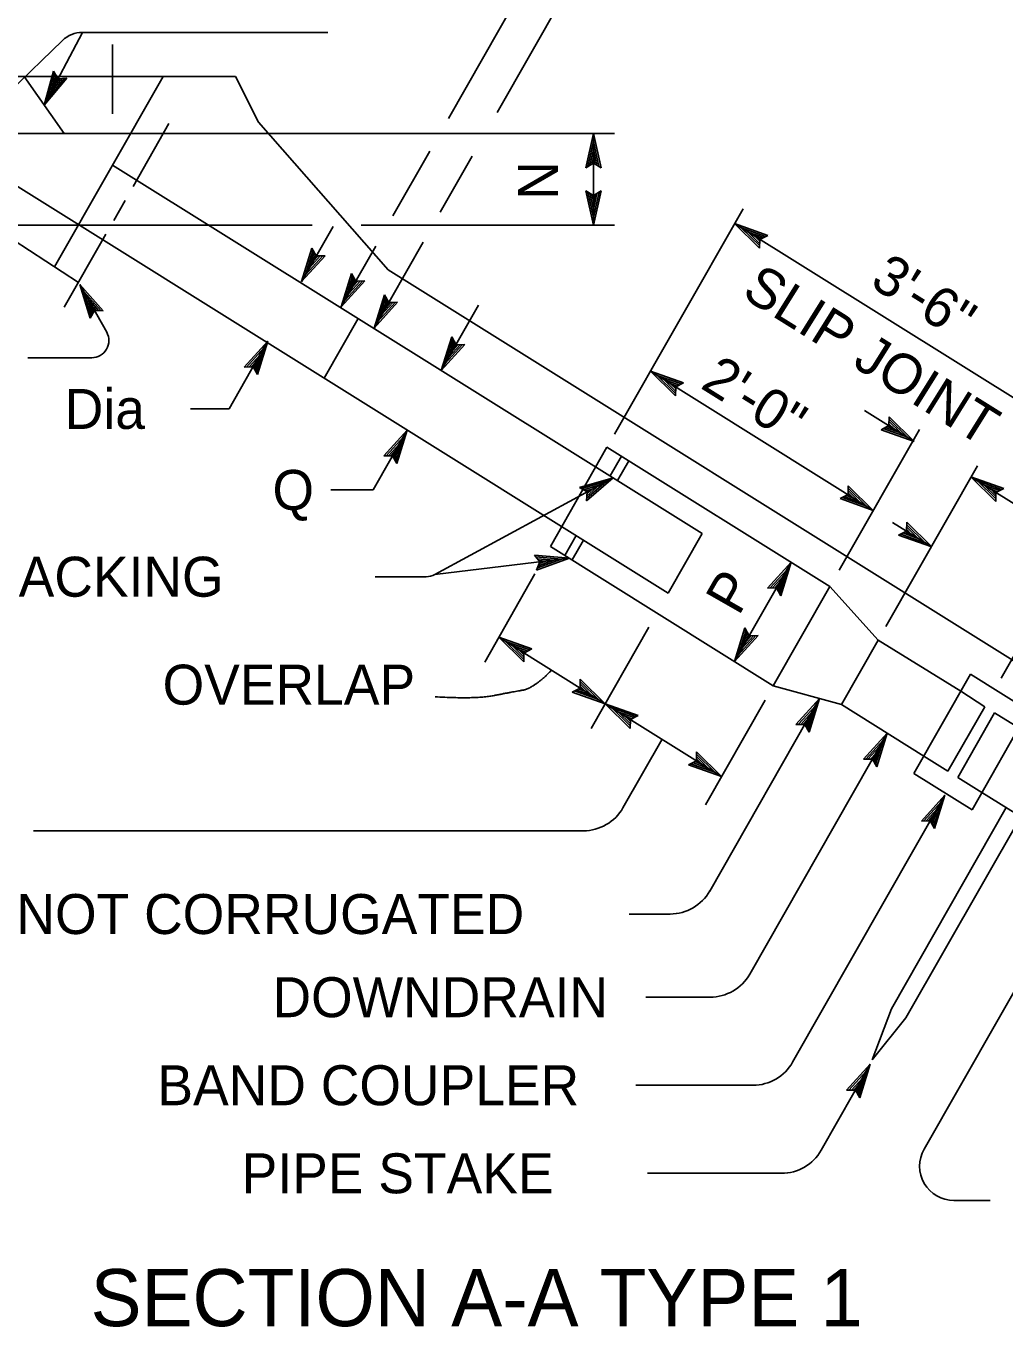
# Model space of a CAD drawing. Extents: x -894 to 866, y -472 to 714.
# Drawn here: x -292.5 to -121, y -100.3 to 127.5 of the extents above; entities that cross this region are included whole.
import ezdxf

# ---------------------------------------------------------------- set-up
doc = ezdxf.new("R2010")
doc.units = 0
for name, color, linetype in [('56 Stage 3 Anno', 7, 'Continuous'), ('57 Undefined', 7, 'Continuous'), ('60 Nongeo Data', 7, 'Continuous')]:
    doc.layers.add(name, color=color, linetype=linetype)

msp = doc.modelspace()

# ---------------------------------------------------------------- linework, layer by layer
at = {"layer": '56 Stage 3 Anno'}
for p, q in [((-218.48, 111.27), (-194.94, 152.57)), ((-209.99, 112.31), (-196.15, 136.59)), ((-282.59, 126.35), (-289.28, 113.63)), ((-282.59, 126.35), (-239.59, 126.35)), ((-286.07, 124.94), (-295.22, 116.06)), ((-277.32, 112.11), (-277.32, 124.24)), ((-289.28, 113.63), (-287.67, 119.56)), ((-288.64, 114.86), (-287.46, 119.18)), ((-287.99, 116.07), (-287.23, 118.87)), ((-287.67, 119.56), (-287.67, 119.56)), ((-287.67, 119.56), (-286.86, 118.23)), ((-287.35, 117.3), (-287.02, 118.49)), ((-285.3, 118.32), (-289.28, 113.63)), ((-285.72, 118.29), (-288.64, 114.85)), ((-286.14, 118.25), (-287.99, 116.07)), ((-286.53, 118.26), (-287.35, 117.3)), ((-286.86, 118.23), (-285.3, 118.32)), ((-285.3, 118.32), (-285.3, 118.32)), ((-289.28, 113.63), (-289.28, 113.63)), ((-305.85, 108.63), (-189.39, 108.63)), ((-194.45, 102.63), (-193.11, 108.63)), ((-194.1, 102.85), (-193.11, 107.25)), ((-193.11, 92.6), (-193.11, 108.63)), ((-193.11, 108.63), (-193.11, 108.63)), ((-193.11, 108.63), (-191.78, 102.63)), ((-193.11, 107.24), (-192.14, 102.87)), ((-228.21, 94.21), (-221.76, 105.53)), ((-193.74, 103.08), (-193.11, 105.87)), ((-193.11, 105.87), (-192.49, 103.04)), ((-219.93, 94.87), (-214.36, 104.65)), ((-193.11, 103.43), (-194.45, 102.63)), ((-194.45, 102.63), (-194.45, 102.63)), ((-193.39, 103.26), (-193.11, 104.49)), ((-193.11, 104.49), (-192.85, 103.28)), ((-191.78, 102.63), (-193.11, 103.43)), ((-191.78, 102.63), (-191.78, 102.63)), ((-193.11, 92.6), (-194.44, 98.6)), ((-194.44, 98.6), (-194.44, 98.6)), ((-194.44, 98.6), (-193.11, 97.8)), ((-193.12, 93.99), (-194.08, 98.36)), ((-193.11, 95.36), (-193.74, 98.19)), ((-193.11, 97.8), (-191.77, 98.6)), ((-191.77, 98.6), (-193.11, 92.6)), ((-192.13, 98.38), (-193.11, 93.98)), ((-192.49, 98.15), (-193.11, 95.36)), ((-192.83, 97.97), (-193.11, 96.74)), ((-191.77, 98.6), (-191.77, 98.6)), ((-193.11, 96.74), (-193.38, 97.95)), ((-189.41, 55.97), (-166.89, 95.46)), ((-322.48, 92.6), (-242.37, 92.6)), ((-244.21, 82.68), (-238.7, 92.35)), ((-233.8, 92.6), (-189.39, 92.6)), ((-193.11, 92.6), (-193.11, 92.6)), ((-168.38, 92.86), (-100.52, 50.45)), ((-164, 88.54), (-168.38, 92.86)), ((-168.38, 92.86), (-168.38, 92.86)), ((-168.38, 92.86), (-162.58, 90.81)), ((-163.99, 88.96), (-167.21, 92.12)), ((-167.2, 92.12), (-162.97, 90.62)), ((-164, 89.39), (-166.04, 91.39)), ((-166.04, 91.39), (-163.31, 90.42)), ((-237.26, 78.34), (-231.22, 88.94)), ((-231.53, 74.53), (-222.94, 89.61)), ((-163.97, 89.77), (-164.87, 90.66)), ((-164.87, 90.66), (-163.7, 90.24)), ((-163.97, 90.1), (-164, 88.54)), ((-162.58, 90.81), (-163.97, 90.1)), ((-162.58, 90.81), (-162.58, 90.81)), ((-244.22, 82.7), (-242.4, 88.57)), ((-240.08, 87.25), (-244.22, 82.7)), ((-243.53, 83.91), (-242.2, 88.19)), ((-240.5, 87.24), (-243.53, 83.9)), ((-242.85, 85.1), (-241.99, 87.86)), ((-240.93, 87.21), (-242.85, 85.1)), ((-242.4, 88.57), (-242.4, 88.57)), ((-242.4, 88.57), (-241.64, 87.22)), ((-242.16, 86.3), (-241.8, 87.48)), ((-241.31, 87.23), (-242.16, 86.3)), ((-241.64, 87.22), (-240.08, 87.25)), ((-240.08, 87.25), (-240.08, 87.25)), ((-164, 88.54), (-164, 88.54)), ((-278.34, 73.84), (-283.02, 82.2)), ((-281.26, 76.31), (-283.02, 82.2)), ((-283.02, 82.2), (-283.02, 82.2)), ((-283.02, 82.2), (-278.93, 77.61)), ((-244.22, 82.7), (-244.22, 82.7)), ((-237.27, 78.28), (-235.45, 84.15)), ((-233.13, 82.83), (-237.27, 78.28)), ((-236.58, 79.49), (-235.25, 83.77)), ((-233.55, 82.81), (-236.58, 79.47)), ((-235.9, 80.68), (-235.04, 83.44)), ((-233.97, 82.79), (-235.9, 80.68)), ((-235.45, 84.15), (-235.45, 84.15)), ((-235.45, 84.15), (-234.69, 82.79)), ((-235.21, 81.88), (-234.84, 83.06)), ((-234.36, 82.81), (-235.21, 81.88)), ((-234.69, 82.79), (-233.13, 82.83)), ((-233.13, 82.83), (-233.13, 82.83)), ((-281.06, 76.67), (-282.35, 80.99)), ((-282.34, 80.98), (-279.36, 77.64)), ((-280.86, 77.05), (-281.67, 79.78)), ((-281.67, 79.78), (-279.75, 77.63)), ((-231.53, 74.53), (-229.72, 80.4)), ((-230.85, 75.74), (-229.52, 80.02)), ((-229.72, 80.4), (-229.72, 80.4)), ((-229.72, 80.4), (-228.96, 79.05)), ((-280.48, 77.66), (-281.26, 76.31)), ((-280.64, 77.37), (-281, 78.58)), ((-281, 78.58), (-280.18, 77.65)), ((-278.93, 77.61), (-280.48, 77.66)), ((-278.93, 77.61), (-278.93, 77.61)), ((-237.27, 78.28), (-237.27, 78.28)), ((-227.4, 79.08), (-231.53, 74.53)), ((-227.81, 79.07), (-230.85, 75.73)), ((-230.16, 76.93), (-229.31, 79.7)), ((-228.24, 79.05), (-230.16, 76.93)), ((-229.48, 78.13), (-229.11, 79.31)), ((-228.63, 79.06), (-229.48, 78.13)), ((-228.96, 79.05), (-227.4, 79.08)), ((-227.4, 79.08), (-227.4, 79.08)), ((-219.75, 67.15), (-213.23, 78.58)), ((-281.26, 76.31), (-281.26, 76.31)), ((-231.53, 74.53), (-231.53, 74.53)), ((-219.75, 67.15), (-217.93, 73.02)), ((-217.93, 73.02), (-217.93, 73.02)), ((-217.93, 73.02), (-217.17, 71.66)), ((-256.91, 60.41), (-250.16, 72.25)), ((-254.25, 67.74), (-250.12, 72.29)), ((-253.84, 67.75), (-250.8, 71.09)), ((-250.8, 71.08), (-252.13, 66.8)), ((-250.12, 72.29), (-251.94, 66.42)), ((-250.12, 72.29), (-250.12, 72.29)), ((-215.61, 71.7), (-219.75, 67.15)), ((-219.06, 68.36), (-217.73, 72.64)), ((-216.03, 71.68), (-219.06, 68.35)), ((-218.38, 69.55), (-217.52, 72.31)), ((-216.46, 71.66), (-218.38, 69.55)), ((-217.69, 70.75), (-217.33, 71.93)), ((-216.84, 71.68), (-217.69, 70.75)), ((-217.17, 71.66), (-215.61, 71.7)), ((-215.61, 71.7), (-215.61, 71.7)), ((-292.15, 69.38), (-280.96, 69.38)), ((-253.41, 67.78), (-251.49, 69.89)), ((-253.02, 67.76), (-252.17, 68.69)), ((-252.17, 68.69), (-252.54, 67.51)), ((-251.49, 69.89), (-252.34, 67.13)), ((-252.69, 67.77), (-254.25, 67.74)), ((-254.25, 67.74), (-254.25, 67.74)), ((-251.94, 66.42), (-252.69, 67.77)), ((-251.94, 66.42), (-251.94, 66.42)), ((-219.75, 67.15), (-219.75, 67.15)), ((-183.11, 67.02), (-144.11, 42.65)), ((-178.73, 62.71), (-183.11, 67.02)), ((-183.11, 67.02), (-183.11, 67.02)), ((-183.11, 67.02), (-177.32, 64.97)), ((-178.73, 63.12), (-181.94, 66.29)), ((-181.93, 66.29), (-177.71, 64.79)), ((-178.73, 63.55), (-180.77, 65.56)), ((-180.77, 65.56), (-178.04, 64.59)), ((-178.7, 63.94), (-179.6, 64.82)), ((-179.6, 64.82), (-178.43, 64.41)), ((-178.7, 64.27), (-178.73, 62.71)), ((-177.32, 64.97), (-178.7, 64.27)), ((-177.32, 64.97), (-177.32, 64.97)), ((-178.73, 62.71), (-178.73, 62.71)), ((-256.91, 60.41), (-263.67, 60.41)), ((-145.63, 60.15), (-136.95, 54.73)), ((-142.75, 56.78), (-141.36, 57.49)), ((-138.13, 55.46), (-142.36, 56.96)), ((-139.29, 56.2), (-142.02, 57.16)), ((-140.46, 56.93), (-141.63, 57.34)), ((-141.36, 57.49), (-141.33, 59.05)), ((-141.36, 57.81), (-140.46, 56.93)), ((-141.34, 58.63), (-138.12, 55.46)), ((-141.33, 59.05), (-141.33, 59.05)), ((-141.33, 59.05), (-136.95, 54.73)), ((-141.33, 58.2), (-139.29, 56.2)), ((-231.67, 46.23), (-225.7, 56.71)), ((-229.83, 52.17), (-225.7, 56.71)), ((-229.42, 52.18), (-226.38, 55.52)), ((-226.38, 55.5), (-227.71, 51.23)), ((-225.7, 56.71), (-227.51, 50.84)), ((-225.7, 56.71), (-225.7, 56.71)), ((-150.08, 32.18), (-136.03, 56.82)), ((-136.95, 54.73), (-142.75, 56.78)), ((-142.75, 56.78), (-142.75, 56.78)), ((-136.95, 54.73), (-136.95, 54.73)), ((-228.99, 52.2), (-227.07, 54.32)), ((-228.6, 52.18), (-227.75, 53.12)), ((-227.75, 53.12), (-228.12, 51.93)), ((-227.07, 54.32), (-227.92, 51.55)), ((-121.71, 13.29), (-99.03, 53.06)), ((-228.27, 52.2), (-229.83, 52.17)), ((-229.83, 52.17), (-229.83, 52.17)), ((-227.51, 50.84), (-228.27, 52.2)), ((-227.51, 50.84), (-227.51, 50.84)), ((-141.9, 22.3), (-125.84, 50.45)), ((-220.9, 31.42), (-189.66, 48.37)), ((-195.57, 46.68), (-189.66, 48.37)), ((-189.66, 48.37), (-194.3, 44.34)), ((-189.66, 48.37), (-189.66, 48.37)), ((-122.66, 44.22), (-127.04, 48.54)), ((-127.04, 48.54), (-127.04, 48.54)), ((-127.04, 48.54), (-121.25, 46.48)), ((-127.04, 48.54), (-69.86, 12.81)), ((-231.67, 46.23), (-239.09, 46.23)), ((-194.23, 45.89), (-195.57, 46.68)), ((-195.57, 46.68), (-195.57, 46.68)), ((-195.21, 46.47), (-190.87, 47.71)), ((-194.83, 46.27), (-192.09, 47.05)), ((-194.51, 46.05), (-193.3, 46.39)), ((-194.3, 44.34), (-194.23, 45.89)), ((-192.09, 47.05), (-194.27, 45.15)), ((-190.88, 47.7), (-194.26, 44.76)), ((-193.3, 46.39), (-194.24, 45.58)), ((-148.52, 45.4), (-148.48, 46.96)), ((-148.52, 45.73), (-147.62, 44.85)), ((-148.49, 46.55), (-145.28, 43.38)), ((-148.48, 46.96), (-148.48, 46.96)), ((-148.48, 46.96), (-144.11, 42.65)), ((-148.48, 46.12), (-146.45, 44.11)), ((-122.66, 44.64), (-125.87, 47.8)), ((-125.86, 47.8), (-121.64, 46.3)), ((-122.67, 45.07), (-124.7, 47.07)), ((-124.7, 47.07), (-121.97, 46.1)), ((-122.63, 45.45), (-123.53, 46.34)), ((-123.53, 46.34), (-122.36, 45.92)), ((-122.63, 45.78), (-122.66, 44.22)), ((-121.25, 46.48), (-122.63, 45.78)), ((-121.25, 46.48), (-121.25, 46.48)), ((-194.3, 44.34), (-194.3, 44.34)), ((-149.9, 44.7), (-148.52, 45.4)), ((-144.11, 42.65), (-149.9, 44.7)), ((-149.9, 44.7), (-149.9, 44.7)), ((-145.29, 43.38), (-149.51, 44.88)), ((-146.45, 44.11), (-149.18, 45.08)), ((-147.62, 44.85), (-148.79, 45.26)), ((-122.66, 44.22), (-122.66, 44.22)), ((-144.11, 42.65), (-144.11, 42.65)), ((-140.71, 40.52), (-133.87, 36.25)), ((-139.67, 38.31), (-138.28, 39.01)), ((-137.39, 38.45), (-138.55, 38.87)), ((-138.28, 39.01), (-138.25, 40.57)), ((-138.28, 39.34), (-137.39, 38.45)), ((-138.26, 40.15), (-135.04, 36.99)), ((-138.25, 40.57), (-138.25, 40.57)), ((-138.25, 40.57), (-133.87, 36.25)), ((-138.25, 39.73), (-136.22, 37.72)), ((-133.87, 36.25), (-139.67, 38.31)), ((-139.67, 38.31), (-139.67, 38.31)), ((-135.06, 36.99), (-139.28, 38.49)), ((-136.22, 37.72), (-138.94, 38.69)), ((-220.9, 31.42), (-197.32, 34.28)), ((-202.48, 33.61), (-203.44, 34.83)), ((-203.44, 34.83), (-203.44, 34.83)), ((-203.44, 34.83), (-197.32, 34.28)), ((-203.18, 34.51), (-198.69, 34.1)), ((-197.32, 34.28), (-203.1, 32.19)), ((-202.9, 34.18), (-200.06, 33.92)), ((-197.32, 34.28), (-197.32, 34.28)), ((-133.87, 36.25), (-133.87, 36.25)), ((-203.1, 32.19), (-202.48, 33.61)), ((-203.1, 32.19), (-203.1, 32.19)), ((-198.7, 34.09), (-202.91, 32.57)), ((-200.06, 33.92), (-202.78, 32.94)), ((-202.68, 33.86), (-201.43, 33.75)), ((-201.43, 33.75), (-202.59, 33.33)), ((-168.38, 16.19), (-158.47, 33.57)), ((-162.61, 29.03), (-158.47, 33.57)), ((-162.19, 29.04), (-159.15, 32.38)), ((-159.16, 32.36), (-160.48, 28.08)), ((-158.47, 33.57), (-160.29, 27.7)), ((-158.47, 33.57), (-158.47, 33.57)), ((-231.34, 31.03), (-222.38, 31.03)), ((-212.15, 16.08), (-203.36, 31.51)), ((-161.76, 29.06), (-159.84, 31.17)), ((-161.37, 29.04), (-160.53, 29.98)), ((-160.53, 29.98), (-160.89, 28.79)), ((-159.84, 31.17), (-160.7, 28.41)), ((-161.05, 29.06), (-162.61, 29.03)), ((-162.61, 29.03), (-162.61, 29.03)), ((-160.29, 27.7), (-161.05, 29.06)), ((-160.29, 27.7), (-160.29, 27.7)), ((-193.52, 4.44), (-183.39, 22.21)), ((-168.38, 16.19), (-166.57, 22.06)), ((-168.38, 16.19), (-166.57, 22.06)), ((-164.25, 20.73), (-168.38, 16.19)), ((-164.25, 20.73), (-168.38, 16.19)), ((-167.7, 17.4), (-166.37, 21.67)), ((-167.7, 17.4), (-166.37, 21.67)), ((-164.67, 20.72), (-167.7, 17.38)), ((-164.67, 20.72), (-167.7, 17.38)), ((-167.01, 18.58), (-166.16, 21.35)), ((-167.01, 18.58), (-166.16, 21.35)), ((-165.09, 20.7), (-167.01, 18.58)), ((-165.09, 20.7), (-167.01, 18.58)), ((-166.57, 22.06), (-166.57, 22.06)), ((-166.57, 22.06), (-165.81, 20.7)), ((-166.57, 22.06), (-166.57, 22.06)), ((-166.57, 22.06), (-165.81, 20.7)), ((-166.33, 19.78), (-165.96, 20.97)), ((-166.33, 19.78), (-165.96, 20.97)), ((-165.48, 20.72), (-166.33, 19.78)), ((-165.48, 20.72), (-166.33, 19.78)), ((-165.81, 20.7), (-164.25, 20.73)), ((-165.81, 20.7), (-164.25, 20.73)), ((-164.25, 20.73), (-164.25, 20.73)), ((-164.25, 20.73), (-164.25, 20.73)), ((-209.68, 20.43), (-191.04, 8.79)), ((-205.3, 16.11), (-209.68, 20.43)), ((-209.68, 20.43), (-209.68, 20.43)), ((-209.68, 20.43), (-203.88, 18.38)), ((-205.29, 16.53), (-208.5, 19.7)), ((-208.49, 19.7), (-204.27, 18.2)), ((-205.3, 16.96), (-207.33, 18.96)), ((-207.33, 18.96), (-204.61, 18)), ((-205.27, 17.35), (-206.16, 18.23)), ((-206.16, 18.23), (-205, 17.82)), ((-203.88, 18.38), (-205.27, 17.67)), ((-203.88, 18.38), (-203.88, 18.38)), ((-205.27, 17.67), (-205.3, 16.11)), ((-205.3, 16.11), (-205.3, 16.11)), ((-168.38, 16.19), (-168.38, 16.19)), ((-168.38, 16.19), (-168.38, 16.19)), ((-196.83, 10.84), (-195.45, 11.54)), ((-194.55, 10.99), (-195.72, 11.4)), ((-195.45, 11.54), (-195.42, 13.1)), ((-195.45, 11.87), (-194.55, 10.99)), ((-195.42, 13.1), (-195.42, 13.1)), ((-195.42, 13.1), (-191.04, 8.79)), ((-195.42, 12.69), (-192.21, 9.52)), ((-195.42, 12.26), (-193.38, 10.25)), ((-191.04, 8.79), (-196.83, 10.84)), ((-196.83, 10.84), (-196.83, 10.84)), ((-192.22, 9.52), (-196.45, 11.02)), ((-193.38, 10.25), (-196.11, 11.22)), ((-173.51, -8.91), (-163.06, 9.41)), ((-172.73, -24.01), (-153.51, 9.7)), ((-157.65, 5.15), (-153.51, 9.7)), ((-153.51, 9.7), (-155.33, 3.82)), ((-153.51, 9.7), (-153.51, 9.7)), ((-191.04, 8.79), (-170.67, -3.94)), ((-191.04, 8.79), (-191.04, 8.79)), ((-186.66, 4.47), (-191.04, 8.79)), ((-191.04, 8.79), (-191.04, 8.79)), ((-191.04, 8.79), (-185.25, 6.74)), ((-186.66, 4.89), (-189.87, 8.06)), ((-189.86, 8.05), (-185.64, 6.56)), ((-186.67, 5.32), (-188.7, 7.32)), ((-188.7, 7.32), (-185.97, 6.36)), ((-157.23, 5.16), (-154.19, 8.5)), ((-156.8, 5.18), (-154.88, 7.3)), ((-154.88, 7.3), (-155.74, 4.53)), ((-154.2, 8.49), (-155.52, 4.21)), ((-186.63, 5.7), (-187.53, 6.59)), ((-187.53, 6.59), (-186.36, 6.17)), ((-186.63, 6.03), (-186.66, 4.47)), ((-185.25, 6.74), (-186.63, 6.03)), ((-185.25, 6.74), (-185.25, 6.74)), ((-156.09, 5.18), (-157.65, 5.15)), ((-157.65, 5.15), (-157.65, 5.15)), ((-156.41, 5.17), (-155.57, 6.1)), ((-155.33, 3.82), (-156.09, 5.18)), ((-155.57, 6.1), (-155.93, 4.91)), ((-187.93, -9.42), (-181.09, 2.57)), ((-186.66, 4.47), (-186.66, 4.47)), ((-165.74, -38.56), (-141.69, 3.63)), ((-155.33, 3.82), (-155.33, 3.82)), ((-145.82, -0.92), (-141.69, 3.63)), ((-145.41, -0.91), (-142.37, 2.43)), ((-142.37, 2.42), (-143.7, -1.86)), ((-141.69, 3.63), (-143.5, -2.24)), ((-141.69, 3.63), (-141.69, 3.63)), ((-175.08, -1.19), (-175.05, 0.37)), ((-175.05, 0.37), (-175.05, 0.37)), ((-175.05, 0.37), (-170.67, -3.94)), ((-144.98, -0.88), (-143.06, 1.23)), ((-144.59, -0.9), (-143.74, 0.03)), ((-143.74, 0.03), (-144.11, -1.15)), ((-143.06, 1.23), (-143.91, -1.53)), ((-176.47, -1.89), (-175.08, -1.19)), ((-170.67, -3.94), (-176.47, -1.89)), ((-176.47, -1.89), (-176.47, -1.89)), ((-171.85, -3.21), (-176.08, -1.71)), ((-173.01, -2.48), (-175.74, -1.51)), ((-174.18, -1.74), (-175.35, -1.33)), ((-175.08, -0.86), (-174.18, -1.74)), ((-175.06, -0.04), (-171.84, -3.21)), ((-175.05, -0.47), (-173.01, -2.48)), ((-144.26, -0.89), (-145.82, -0.92)), ((-145.82, -0.92), (-145.82, -0.92)), ((-143.5, -2.24), (-144.26, -0.89)), ((-143.5, -2.24), (-143.5, -2.24)), ((-170.67, -3.94), (-170.67, -3.94)), ((-158.22, -53.98), (-131.55, -7.21)), ((-135.68, -11.76), (-131.55, -7.21)), ((-135.27, -11.74), (-132.23, -8.41)), ((-132.23, -8.42), (-133.56, -12.7)), ((-131.55, -7.21), (-133.36, -13.08)), ((-131.55, -7.21), (-131.55, -7.21)), ((-134.84, -11.72), (-132.92, -9.61)), ((-134.45, -11.74), (-133.6, -10.81)), ((-133.6, -10.81), (-133.97, -11.99)), ((-132.92, -9.61), (-133.77, -12.37)), ((-291.16, -13.46), (-194.88, -13.46)), ((-134.12, -11.72), (-135.68, -11.76)), ((-135.68, -11.76), (-135.68, -11.76)), ((-133.36, -13.08), (-134.12, -11.72)), ((-133.36, -13.08), (-133.36, -13.08)), ((-135.2, -69.21), (-106.48, -18.84)), ((-186.83, -28.04), (-179.68, -28.04)), ((-183.92, -42.6), (-172.69, -42.6)), ((-153.22, -69.41), (-144.64, -54.35)), ((-148.77, -58.9), (-144.64, -54.35)), ((-144.64, -54.35), (-146.46, -60.22)), ((-144.64, -54.35), (-144.64, -54.35)), ((-148.36, -58.89), (-145.32, -55.55)), ((-147.93, -58.87), (-146.01, -56.75)), ((-146.01, -56.75), (-146.86, -59.52)), ((-145.32, -55.56), (-146.65, -59.84)), ((-185.67, -58.02), (-165.17, -58.02)), ((-147.21, -58.87), (-148.77, -58.9)), ((-148.77, -58.9), (-148.77, -58.9)), ((-147.54, -58.88), (-146.69, -57.95)), ((-146.46, -60.22), (-147.21, -58.87)), ((-146.69, -57.95), (-147.06, -59.13)), ((-146.46, -60.22), (-146.46, -60.22)), ((-183.63, -73.44), (-160.17, -73.44)), ((-123.64, -78.18), (-129.99, -78.18))]:
    msp.add_line(p, q, dxfattribs=at)
for centre, radius, start, end in [((-282.59, 121.35), 5, 90, 134.1519), ((-280.96, 72.38), 3, 270, 29.2408), ((-222.38, 34.03), 3, 270, 299.5641), ((-194.88, -5.46), 8, 270, 330.3082), ((-179.68, -20.04), 8, 270, 330.308), ((-172.69, -34.6), 8, 270, 330.3081), ((-165.17, -50.02), 8, 270, 330.3082), ((-160.17, -65.44), 8, 270, 330.3077), ((-129.99, -72.18), 6, 150.308, 270)]:
    msp.add_arc(centre, radius, start, end, dxfattribs=at)
msp.add_open_spline([(-200.42, 14.64), (-203.58, 11.48), (-207.37, 10.85), (-213.68, 9.59), (-220.84, 10.01)], degree=2, dxfattribs=at)
at = {"layer": '60 Nongeo Data'}
for p, q in [((-301.78, 118.63), (-255.78, 118.63)), ((-292.78, 118.63), (-285.78, 108.63)), ((-287.48, 85.31), (-268.48, 118.63)), ((-255.78, 118.63), (-251.78, 110.63)), ((-273.7, 99.39), (-267.43, 110.38)), ((-251.78, 110.63), (-229.08, 84.77)), ((-308.78, 108.63), (-180, 28.16)), ((-316.31, 104.03), (-283.28, 82.58)), ((-277.32, 103.12), (-174.05, 38.59)), ((-277.11, 93.41), (-275.11, 96.92)), ((-285.78, 78.21), (-278.47, 91.02)), ((-229.08, 84.77), (-52.49, -25.57)), ((-240.26, 65.81), (-234.31, 76.25)), ((-200.65, 36.35), (-190.74, 53.74)), ((-190.74, 53.74), (-151.69, 29.34)), ((-190.17, 48.67), (-188.19, 52.14)), ((-188.9, 47.87), (-186.92, 51.35)), ((-198.11, 34.76), (-196.12, 38.23)), ((-196.83, 33.96), (-194.85, 37.44)), ((-180, 28.16), (-174.05, 38.59)), ((-200.65, 36.35), (-161.61, 11.95)), ((-161.61, 11.95), (-151.69, 29.34)), ((-151.69, 29.34), (-143.25, 19.93)), ((-149.69, 8.63), (-143.25, 19.93)), ((-143.25, 19.93), (-128.77, 10.99)), ((-137, -3.43), (-127.08, 13.96)), ((-127.08, 13.96), (-116.9, 7.6)), ((-161.61, 11.95), (-149.69, 8.63)), ((-128.77, 11), (-124.57, 8.27)), ((-149.69, 8.63), (-135.26, -0.39)), ((-131.02, -3.04), (-124.57, 8.27)), ((-129.32, -4.1), (-122.88, 7.2)), ((-126.81, -9.79), (-116.9, 7.6)), ((-122.88, 7.2), (-118.63, 4.55)), ((-135.26, -0.39), (-131.02, -3.04)), ((-137, -3.43), (-126.81, -9.79)), ((-129.32, -4.1), (-125.08, -6.75)), ((-125.08, -6.75), (-63.65, -45.13)), ((-140.93, -44.65), (-120.83, -9.4)), ((-138.39, -46.24), (-118.29, -10.99)), ((-140.93, -44.65), (-144.3, -53.58)), ((-138.39, -46.24), (-144.3, -53.58))]:
    msp.add_line(p, q, dxfattribs=at)

# ---------------------------------------------------------------- texts
at = {"layer": '57 Undefined'}
for s, rotation, p in [('N', 90, (-199.29, 97.03)), ('3\'-6"', 327.9999, (-144.92, 82.03)), ('SLIP JOINT', 327.9999, (-167.38, 80.15)), ('2\'-0"', 327.9998, (-174.58, 64.19)), ('P', 60.3081, (-167.67, 24.01))]:
    msp.add_text(s, height=7, rotation=rotation, dxfattribs=at).set_placement(p)
for s, height, p in [('Dia', 7, (-285.68, 56.91)), ('Q', 7, (-249.31, 42.73)), ('OAKUM OR JUTE PACKING', 7, (-379.57, 27.53)), ('OVERLAP', 7, (-268.55, 8.63)), ('TAPER NOT CORRUGATED', 7, (-327.96, -31.54)), ('DOWNDRAIN', 7, (-249.31, -46.1)), ('BAND COUPLER', 7, (-269.46, -61.52)), ('PIPE STAKE', 7, (-254.71, -76.94)), ('SECTION A-A TYPE 1', 10, (-281.16, -100.21))]:
    msp.add_text(s, height=height, dxfattribs=at).set_placement(p)

doc.saveas('drawing.dxf')
